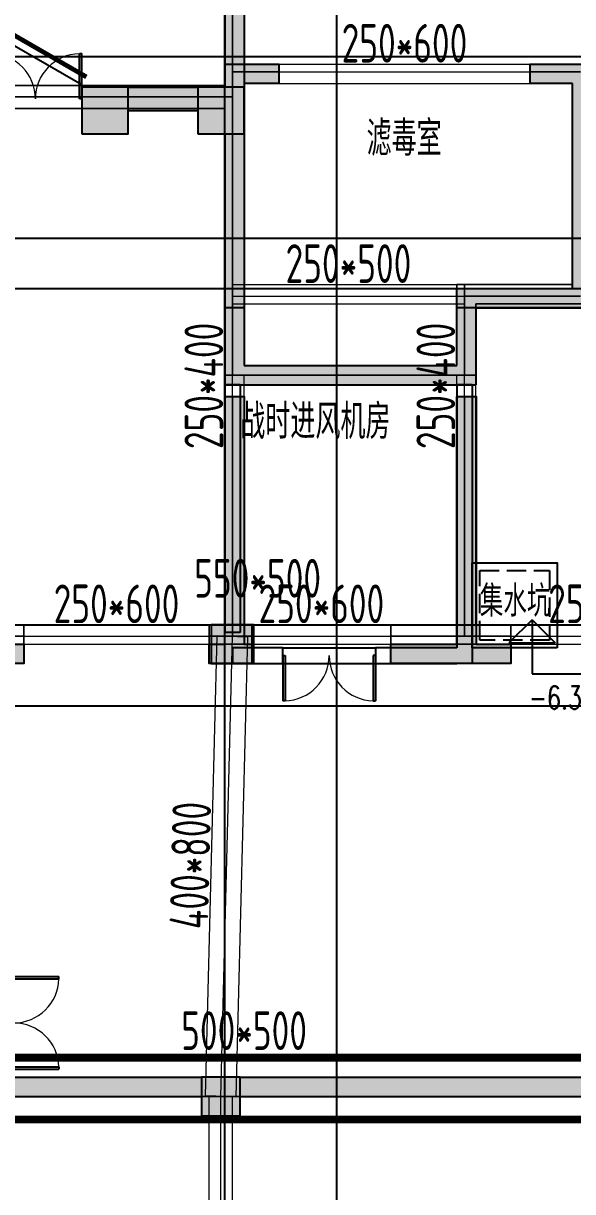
# Model space of a CAD drawing. Extents: x 369444 to 684549, y -549309 to 575337.
# Drawn here: x 403169 to 410274, y 330325 to 345434 of the extents above; entities that cross this region are included whole.
import ezdxf

# ---------------------------------------------------------------- set-up
doc = ezdxf.new("R2010")
doc.units = 0
doc.header["$LTSCALE"] = 1000
doc.header["$MEASUREMENT"] = 0
doc.linetypes.add('__DASH', pattern=[0.35, 0.25, -0.1])
for name, color, linetype, lineweight, true_color in [('-1-0-1', 7, 'Continuous', 0, 0xc0c0c0), ('-1-1-2', 7, 'Continuous', 0, 0xc0c0c0), ('-2-0-1', 1, 'Continuous', 0, 0xff0000), ('-2-1-2', 9, 'Continuous', 0, 0x808080), ('1-6-1', 7, 'Continuous', 0, 0x55ff55), ('1-6-2', 7, 'Continuous', 0, 0x55ff55), ('11-6-1', 2, 'Continuous', 0, 0xffff00), ('11-6-2', 2, 'Continuous', 0, 0xffff00), ('11-6-5', 2, 'Continuous', 0, 0xffff00), ('12-6-1', 4, 'Continuous', 0, 0x00ffff), ('12-6-2', 4, 'Continuous', 0, 0x00ffff), ('12-6-5', 4, 'Continuous', 0, 0x00ffff)]:
    doc.layers.add(name, color=color, linetype=linetype, lineweight=lineweight, true_color=true_color)
for name, color, linetype in [('A-COLU-CONC', 9, 'Continuous'), ('A-WALL-HATCH', 8, 'Continuous'), ('COLUMN', 9, 'Continuous'), ('DIM_ELEV', 3, 'Continuous'), ('DOTE', 1, 'Continuous'), ('PUB_HATCH', 8, 'Continuous'), ('WALL', 9, 'Continuous'), ('WINDOW', 4, 'Continuous'), ('房间名称', 72, 'Continuous'), ('防火分区线', 7, 'Continuous'), ('集水坑图层', 125, 'Continuous')]:
    doc.layers.add(name, color=color, linetype=linetype)
doc.styles.add('_TCH_DIM', font='SIMPLEX', dxfattribs={"bigfont": 'GBCBIG'})
doc.styles.add('HNSJY', font='hnsjy-07.shx', dxfattribs={"width": 0.8, "bigfont": 'hnsjy-hz.shx'})
doc.styles.add('yjkcad', font='yjkeng.shx', dxfattribs={"width": 0.7, "height": 250, "bigfont": 'yjkchn.shx'})

# ---------------------------------------------------------------- blocks, each defined once
blk = doc.blocks.new('21#loudixiajnjgjnjdfg')
at = {"layer": 'WALL'}
h = blk.add_hatch(color=0, dxfattribs=at)
h.dxf.hatch_style = 1
h.paths.add_polyline_path([(-183057, -69119), (-183057, -68619), (-183557, -68619), (-183557, -69119)], flags=17)
h.paths.add_polyline_path([(-170857, -69119), (-170857, -68619), (-171407, -68619), (-171407, -69119)], flags=17)
h.paths.add_polyline_path([(-171407, -70819), (-171157, -70819), (-171157, -70419), (-171557, -70419), (-171557, -70819)], flags=17)
h.paths.add_polyline_path([(-183507, -70819), (-183357, -70819), (-183357, -70419), (-183757, -70419), (-183757, -70819)], flags=17)
h.paths.add_polyline_path([(-168657, -64219), (-170857, -64219), (-170857, -66419), (-170307, -66419), (-170307, -66619), (-171107, -66619), (-171107, -63969), (-168457, -63969), (-168457, -66619), (-169207, -66619), (-169207, -66419), (-168657, -66419)])
h.paths.add_polyline_path([(-179257, -73469), (-179807, -73469), (-179807, -73219), (-179257, -73219), (-178857, -73219), (-178857, -73469), (-179007, -73469), (-179007, -76369), (-180757, -76369), (-180757, -76119), (-179257, -76119)])
h.paths.add_polyline_path([(-165957, -64219), (-166607, -64219), (-166607, -63969), (-165707, -63969), (-165707, -65769), (-165957, -65769)])
h.paths.add_polyline_path([(-188307, -64019), (-188957, -64019), (-188957, -65569), (-189207, -65569), (-189207, -63769), (-188307, -63769)])
h.paths.add_polyline_path([(-173307, -80969), (-174157, -80969), (-174857, -80969), (-174857, -80719), (-174407, -80719), (-174407, -77519), (-174157, -77519), (-174157, -80719), (-173307, -80719)])
h.paths.add_polyline_path([(-180757, -80969), (-181607, -80969), (-181607, -80719), (-180757, -80719), (-180757, -77519), (-180507, -77519), (-180507, -80719), (-180057, -80719), (-180057, -80969)])
h.paths.add_polyline_path([(-175107, -73469), (-175657, -73469), (-175657, -76119), (-174157, -76119), (-174157, -76369), (-175907, -76369), (-175907, -73469), (-176057, -73469), (-176057, -73219), (-175657, -73219), (-175107, -73219)])
h.paths.add_polyline_path([(-159582, -72669), (-160057, -72669), (-160057, -74419), (-160307, -74419), (-160307, -72669), (-160407, -72669), (-160407, -72419), (-160057, -72419), (-159582, -72419)])
h.paths.add_polyline_path([(-163357, -80969), (-163657, -80969), (-164057, -80969), (-164057, -80719), (-163907, -80719), (-163907, -77119), (-163657, -77119), (-163657, -80719), (-163357, -80719)])
h.paths.add_polyline_path([(-166757, -80969), (-167782, -80969), (-168557, -80969), (-168557, -80719), (-167807, -80719), (-167807, -77019), (-167507, -77019), (-167507, -80719), (-166757, -80719)])
h.paths.add_polyline_path([(-191007, -75019), (-191007, -75819), (-193107, -75819), (-193107, -75569), (-191257, -75569), (-191257, -75019)])
h.paths.add_polyline_path([(-183307, -66419), (-184057, -66419), (-184057, -64019), (-186257, -64019), (-186257, -66219), (-185707, -66219), (-185707, -66419), (-186457, -66419), (-186457, -63769), (-183807, -63769), (-183807, -66169), (-183307, -66169)])
h.paths.add_polyline_path([(-171407, -73469), (-171857, -73469), (-171857, -73219), (-171157, -73219), (-171157, -76369), (-171407, -76369)])
h.paths.add_polyline_path([(-183057, -73469), (-183507, -73469), (-183507, -76369), (-183757, -76369), (-183757, -73219), (-183057, -73219)])
h.paths.add_polyline_path([(-187382, -80969), (-188157, -80969), (-188157, -80719), (-187407, -80719), (-187407, -77019), (-187107, -77019), (-187107, -80719), (-186357, -80719), (-186357, -80969)])
h.paths.add_polyline_path([(-191257, -80969), (-191557, -80969), (-191557, -80719), (-191257, -80719), (-191257, -77119), (-191007, -77119), (-191007, -80719), (-190857, -80719), (-190857, -80969)])
h.paths.add_polyline_path([(-194857, -72669), (-195332, -72669), (-195332, -72419), (-194857, -72419), (-194507, -72419), (-194507, -72669), (-194607, -72669), (-194607, -74419), (-194857, -74419)])
h.paths.add_polyline_path([(-157057, -81969), (-157607, -81969), (-157607, -81719), (-157357, -81719), (-157357, -77269), (-157057, -77269)])
h.paths.add_polyline_path([(-197307, -81969), (-197857, -81969), (-197857, -77269), (-197557, -77269), (-197557, -81719), (-197307, -81719)])
h.paths.add_polyline_path([(-165557, -72669), (-165957, -72669), (-165957, -69119), (-166357, -69119), (-166357, -68919), (-165707, -68919), (-165707, -72419), (-165557, -72419)])
h.paths.add_polyline_path([(-188957, -72669), (-189357, -72669), (-189357, -72419), (-189207, -72419), (-189207, -68919), (-188507, -68919), (-188507, -69119), (-188957, -69119)])
h.paths.add_polyline_path([(-160857, -80969), (-161557, -80969), (-161557, -80719), (-160857, -80719), (-160857, -77819), (-160607, -77819), (-160607, -80719), (-160607, -81719), (-160007, -81719), (-160007, -81969), (-160857, -81969)])
h.paths.add_polyline_path([(-187107, -71319), (-187107, -74819), (-187407, -74819), (-187407, -71319)])
h.paths.add_polyline_path([(-193357, -80969), (-194057, -80969), (-194057, -81969), (-194907, -81969), (-194907, -81719), (-194307, -81719), (-194307, -80719), (-194307, -77819), (-194057, -77819), (-194057, -80719), (-193357, -80719)])
h.paths.add_polyline_path([(-167507, -71319), (-167507, -74819), (-167807, -74819), (-167807, -71319)])
h.paths.add_polyline_path([(-171157, -80969), (-171507, -80969), (-171507, -80719), (-171407, -80719), (-171407, -77519), (-171157, -77519), (-171157, -80719), (-170957, -80719), (-170957, -80969)])
h.paths.add_polyline_path([(-183407, -80969), (-183757, -80969), (-183957, -80969), (-183957, -80719), (-183757, -80719), (-183757, -77519), (-183507, -77519), (-183507, -80719), (-183407, -80719)])
h.paths.add_polyline_path([(-157057, -75819), (-157757, -75819), (-157757, -75569), (-157357, -75569), (-157357, -72669), (-157732, -72669), (-157732, -72419), (-157057, -72419)])
h.paths.add_polyline_path([(-197157, -75819), (-197857, -75819), (-197857, -72419), (-197182, -72419), (-197182, -72669), (-197557, -72669), (-197557, -75569), (-197157, -75569)])
h.paths.add_polyline_path([(-163907, -72669), (-163957, -72669), (-163957, -72419), (-163657, -72419), (-163257, -72419), (-163257, -72669), (-163657, -72669), (-163657, -73519), (-163907, -73519)])
h.paths.add_polyline_path([(-190957, -72669), (-191007, -72669), (-191007, -73519), (-191257, -73519), (-191257, -72669), (-191657, -72669), (-191657, -72419), (-191257, -72419), (-190957, -72419)])
h.paths.add_polyline_path([(-161807, -75819), (-163907, -75819), (-163907, -75019), (-163657, -75019), (-163657, -75569), (-161807, -75569)])
edge = h.paths.add_edge_path()
edge.add_line((-183557, -66419), (-183557, -66519))
edge.add_line((-183557, -66519), (-183307, -66519))
edge.add_line((-183307, -66519), (-183307, -66419))
edge.add_line((-183507, -70819), (-183507, -71569))
edge.add_line((-183507, -71569), (-185557, -71569))
edge.add_line((-185557, -71569), (-185557, -71319))
edge.add_line((-185557, -71319), (-183757, -71319))
edge.add_line((-183757, -71319), (-183757, -70819))
edge.add_line((-171157, -70819), (-171157, -71319))
edge.add_line((-171157, -71319), (-169357, -71319))
edge.add_line((-169357, -71319), (-169357, -71569))
edge.add_line((-169357, -71569), (-171407, -71569))
edge.add_line((-171407, -71569), (-171407, -70819))
h.paths.add_polyline_path([(-171407, -71569), (-171157, -71569), (-171157, -70819), (-171407, -70819)], flags=16)
h.paths.add_polyline_path([(-171157, -71569), (-169357, -71569), (-169357, -71319), (-171157, -71319)], flags=16)
h.paths.add_polyline_path([(-183757, -71569), (-183507, -71569), (-183507, -70819), (-183757, -70819)], flags=16)
h.paths.add_polyline_path([(-185557, -71569), (-183757, -71569), (-183757, -71319), (-185557, -71319)], flags=16)
at = {"layer": 'WALL', "color": 0, "elevation": 14}
for points in [[(-183057, -73469), (-183507, -73469), (-183507, -76369), (-183757, -76369), (-183757, -73219), (-183057, -73219)], [(-179257, -73469), (-179807, -73469), (-179807, -73219), (-179257, -73219), (-178857, -73219), (-178857, -73469), (-179007, -73469), (-179007, -76369), (-180757, -76369), (-180757, -76119), (-179257, -76119)], [(-187382, -80969), (-188157, -80969), (-188157, -80719), (-187407, -80719), (-187407, -77019), (-187107, -77019), (-187107, -80719), (-186357, -80719), (-186357, -80969)], [(-183407, -80969), (-183757, -80969), (-183957, -80969), (-183957, -80719), (-183757, -80719), (-183757, -77519), (-183507, -77519), (-183507, -80719), (-183407, -80719)], [(-180757, -80969), (-181607, -80969), (-181607, -80719), (-180757, -80719), (-180757, -77519), (-180507, -77519), (-180507, -80719), (-180057, -80719), (-180057, -80969)]]:
    blk.add_lwpolyline(points, close=True, dxfattribs=at)
blk = doc.blocks.new('$DorLib2D$00000002')
for p, q in [((-0.5, 0), (-0.5, 0.4875)), ((-0.475, 0.4875), (-0.5, 0.4875)), ((-0.475, 0), (-0.475, 0.4875)), ((0.475, 0), (0.475, 0.4875)), ((0.475, 0.4875), (0.5, 0.4875)), ((0.5, 0), (0.5, 0.4875)), ((-0.5, 0), (-0.475, 0)), ((0.5, 0), (0.475, 0))]:
    blk.add_line(p, q)
at = {"lineweight": 13}
for centre, start, end in [((-0.4875, 0), 0, 88.53072), ((0.4875, 0), 91.46928, 180)]:
    blk.add_arc(centre, 0.4875, start, end, dxfattribs=at)
blk = doc.blocks.new('_FZH')
blk.add_lwpolyline([(-0.5, -0.5), (0.5, -0.5), (0.5, 0.5), (-0.5, 0.5)], close=True)
at = {"layer": 'PUB_HATCH'}
blk.add_solid([(-0.5, -0.5), (0.5, -0.5), (-0.5, 0.5), (0.5, 0.5)], dxfattribs=at)
blk = doc.blocks.new('$DorLib2D$00000191')
at = {"layer": 'WINDOW', "color": 0}
blk.add_line((-0.5, 0.15), (0.366, 0.65), dxfattribs=at)
at = {"layer": 'WINDOW', "color": 0, "const_width": 0.05}
blk.add_lwpolyline([(-0.55, 0.237), (0.316, 0.737)], dxfattribs=at)

msp = doc.modelspace()

# ---------------------------------------------------------------- hatches: boundary and pattern name
at = {"layer": 'A-WALL-HATCH'}
for points in [[(406024.6, 344607.2), (405424.6, 344607.2), (405424.6, 344007.2), (406024.6, 344007.2)], [(406149.7, 337656.5), (405599.7, 337656.5), (405599.7, 337156.5), (406149.7, 337156.5)], [(405974.7, 331806.5), (405474.7, 331806.5), (405474.7, 331306.5), (405974.7, 331306.5)]]:
    msp.add_hatch(color=256, dxfattribs=at).paths.add_polyline_path(points)
at = {"layer": 'PUB_HATCH'}
for points in [[(405774.6, 344607.2), (406024.6, 344607.2), (406024.6, 345856.9), (405774.6, 346106.9)], [(405424.6, 344307.1), (405424.6, 344607.1), (404524.6, 344607.1), (404524.6, 344307.1)], [(406024.6, 344007.2), (405774.6, 344007.2), (405774.6, 341007), (405864.6, 340907), (406024.6, 341007)], [(408774.6, 341007), (409024.6, 340757), (409024.6, 341757), (408774.6, 342007)], [(408774.6, 342007), (409024.6, 341757), (410524.6, 341757), (410274.6, 342007)], [(405774.6, 340757), (405874.6, 340757), (405864.6, 340907), (405774.6, 341007), (405774.6, 341007)], [(405864.6, 340907), (405874.6, 340757), (409024.6, 340757), (408774.6, 341007), (406024.6, 341007)], [(405474.6, 331557), (405474.6, 331807), (403044.6, 331807), (403044.6, 331557)], [(413274.6, 331557), (413274.6, 331807), (405974.6, 331807), (405974.6, 331557)]]:
    msp.add_hatch(color=256, dxfattribs=at).paths.add_polyline_path(points)

# ---------------------------------------------------------------- linework, layer by layer
at = {"layer": '-1-0-1', "color": 0}
for p in [(405874.4, 344806.9, -3600), (406474.4, 344806.9, -3600), (409724.4, 344806.9, -3600), (409924.4, 344806.9, -3600), (405874.4, 344482.1, -3600), (405874.4, 341906.9, -3600), (408874.4, 341906.9, -3600), (405874.4, 340883.7, -3600), (408874.4, 340883.7, -3600), (405874.4, 340606.9, -3600), (408874.4, 340606.9, -3600), (403174.4, 337506.9, -3600), (405574.4, 337506.9, -3600), (405874.4, 337506.9, -3600), (406124.4, 337506.9, -3600), (407924.4, 337506.9, -3600), (408874.4, 337506.9, -3600), (409474.4, 337506.9, -3600), (405724.3, 331556.9, -3600)]:
    msp.add_point(p, dxfattribs=at)
at = {"layer": '-1-1-2', "color": 0}
for p, q in [((405874.4, 344806.9, -3600), (405874.4, 344806.9)), ((406474.4, 344806.9, -3600), (406474.4, 344806.9)), ((409724.4, 344806.9, -3600), (409724.4, 344806.9)), ((409924.4, 344806.9, -3600), (409924.4, 344806.9)), ((405874.4, 344482.1, -3600), (405874.4, 344482.1)), ((405874.4, 341906.9, -3600), (405874.4, 341906.9)), ((408874.4, 341906.9, -3600), (408874.4, 341906.9)), ((405874.4, 340883.7, -3600), (405874.4, 340883.7)), ((408874.4, 340883.7, -3600), (408874.4, 340883.7)), ((405874.4, 340606.9, -3600), (405874.4, 340606.9)), ((408874.4, 340606.9, -3600), (408874.4, 340606.9)), ((403174.4, 337506.9, -3600), (403174.4, 337506.9)), ((405574.4, 337506.9, -3600), (405574.4, 337506.9)), ((405874.4, 337506.9, -3600), (405874.4, 337506.9)), ((406124.4, 337506.9, -3600), (406124.4, 337506.9)), ((407924.4, 337506.9, -3600), (407924.4, 337506.9)), ((408874.4, 337506.9, -3600), (408874.4, 337506.9)), ((409474.4, 337506.9, -3600), (409474.4, 337506.9)), ((405724.3, 331556.9, -3600), (405724.3, 331556.9))]:
    msp.add_line(p, q, dxfattribs=at)
at = {"layer": '-2-0-1', "color": 0}
for p, q in [((405874.4, 344806.9, -3600), (405874.4, 345982, -3600)), ((405874.4, 344482.1, -3600), (405874.4, 344806.9, -3600)), ((405874.4, 344806.9, -3600), (406474.4, 344806.9, -3600)), ((406474.4, 344806.9, -3600), (409724.4, 344806.9, -3600)), ((409724.4, 344806.9, -3600), (409924.4, 344806.9, -3600)), ((409924.4, 344806.9, -3600), (410374.4, 344806.9, -3600)), ((402274.4, 344482.1, -3600), (405874.4, 344482.1, -3600)), ((405874.4, 341906.9, -3600), (405874.4, 344482.1, -3600)), ((405874.4, 340883.7, -3600), (405874.4, 341906.9, -3600)), ((405874.4, 341906.9, -3600), (408874.4, 341906.9, -3600)), ((408874.4, 340883.7, -3600), (408874.4, 341906.9, -3600)), ((408874.4, 341906.9, -3600), (410374.4, 341906.9, -3600)), ((405874.4, 340883.7, -3600), (408874.4, 340883.7, -3600)), ((405874.4, 340606.9, -3600), (405874.4, 340883.7, -3600)), ((408874.4, 340606.9, -3600), (408874.4, 340883.7, -3600)), ((405874.4, 337506.9, -3600), (405874.4, 340606.9, -3600)), ((408874.4, 337506.9, -3600), (408874.4, 340606.9, -3600)), ((402274.4, 337506.9, -3600), (403174.4, 337506.9, -3600)), ((403174.4, 337506.9, -3600), (405574.4, 337506.9, -3600)), ((405574.4, 337506.9, -3600), (405874.4, 337506.9, -3600)), ((405724.3, 331556.9, -3600), (405874.4, 337506.9, -3600)), ((405874.4, 337506.9, -3600), (406124.4, 337506.9, -3600)), ((406124.4, 337506.9, -3600), (407924.4, 337506.9, -3600)), ((407924.4, 337506.9, -3600), (408874.4, 337506.9, -3600)), ((408874.4, 337506.9, -3600), (409474.4, 337506.9, -3600)), ((409474.4, 337506.9, -3600), (412074.4, 337506.9, -3600)), ((397924.3, 331556.9, -3600), (405724.3, 331556.9, -3600)), ((405724.3, 331556.9, -3600), (413524.3, 331556.9, -3600)), ((405724.3, 326857.1, -3600), (405724.3, 331556.9, -3600))]:
    msp.add_line(p, q, dxfattribs=at)
at = {"layer": '-2-1-2', "color": 0}
for p, q in [((405874.4, 344806.9), (405874.4, 345982)), ((405874.4, 344482.1), (405874.4, 344806.9)), ((405874.4, 344806.9), (406474.4, 344806.9)), ((406474.4, 344806.9), (409724.4, 344806.9)), ((409724.4, 344806.9), (409924.4, 344806.9)), ((409924.4, 344806.9), (410374.4, 344806.9)), ((402274.4, 344482.1), (405874.4, 344482.1)), ((405874.4, 341906.9), (405874.4, 344482.1)), ((405874.4, 340883.7), (405874.4, 341906.9)), ((405874.4, 341906.9), (408874.4, 341906.9)), ((408874.4, 340883.7), (408874.4, 341906.9)), ((408874.4, 341906.9), (410374.4, 341906.9)), ((405874.4, 340883.7), (408874.4, 340883.7)), ((405874.4, 340606.9), (405874.4, 340883.7)), ((408874.4, 340606.9), (408874.4, 340883.7)), ((405874.4, 337506.9), (405874.4, 340606.9)), ((408874.4, 337506.9), (408874.4, 340606.9)), ((402274.4, 337506.9), (403174.4, 337506.9)), ((403174.4, 337506.9), (405574.4, 337506.9)), ((405574.4, 337506.9), (405874.4, 337506.9)), ((405724.3, 331556.9), (405874.4, 337506.9)), ((405874.4, 337506.9), (406124.4, 337506.9)), ((406124.4, 337506.9), (407924.4, 337506.9)), ((407924.4, 337506.9), (408874.4, 337506.9)), ((408874.4, 337506.9), (409474.4, 337506.9)), ((409474.4, 337506.9), (412074.4, 337506.9)), ((397924.3, 331556.9), (405724.3, 331556.9)), ((405724.3, 331556.9), (413524.3, 331556.9)), ((405724.3, 326857.1), (405724.3, 331556.9))]:
    msp.add_line(p, q, dxfattribs=at)
at = {"layer": '1-6-1', "color": 0}
for p, q in [((405774.4, 346107, -8700), (405774.4, 344806.9, -8700)), ((405774.4, 344806.9, -5100), (405774.4, 346107, -5100)), ((406024.4, 345857, -5100), (406024.4, 344906.9, -5100)), ((406024.4, 344906.9, -8700), (406024.4, 345857, -8700)), ((405774.4, 344806.9, -8700), (405774.4, 344806.9, -5100)), ((405774.4, 344806.9, -8700), (405774.4, 344632.1, -8700)), ((405774.4, 344806.9, -5100), (405774.4, 344806.9, -8700)), ((405774.4, 344632.1, -5100), (405774.4, 344806.9, -5100)), ((406024.4, 344906.9, -5100), (406024.4, 344906.9, -8700)), ((406024.4, 344906.9, -8700), (406024.4, 344906.9, -5100)), ((406474.4, 344906.9, -8700), (406024.4, 344906.9, -8700)), ((406024.4, 344906.9, -5100), (406474.4, 344906.9, -5100)), ((406474.4, 344906.9, -5100), (406474.4, 344906.9, -8700)), ((406474.4, 344906.9, -8700), (406474.4, 344906.9, -5100)), ((406474.4, 344656.9, -8700), (406474.4, 344906.9, -8700)), ((406474.4, 344906.9, -5100), (406474.4, 344656.9, -5100)), ((409724.4, 344906.9, -8700), (409724.4, 344906.9, -5100)), ((409924.4, 344906.9, -8700), (409724.4, 344906.9, -8700)), ((409724.4, 344906.9, -5100), (409924.4, 344906.9, -5100)), ((409724.4, 344906.9, -8700), (409724.4, 344656.9, -8700)), ((409724.4, 344906.9, -5100), (409724.4, 344906.9, -8700)), ((409724.4, 344656.9, -5100), (409724.4, 344906.9, -5100)), ((409924.4, 344906.9, -8700), (409924.4, 344906.9, -5100)), ((410374.4, 344906.9, -8700), (409924.4, 344906.9, -8700)), ((409924.4, 344906.9, -5100), (410374.4, 344906.9, -5100)), ((409924.4, 344906.9, -5100), (409924.4, 344906.9, -8700)), ((406024.4, 344656.9, -5100), (406024.4, 344482.1, -5100)), ((406024.4, 344656.9, -8700), (406024.4, 344656.9, -5100)), ((406024.4, 344482.1, -8700), (406024.4, 344656.9, -8700)), ((406024.4, 344656.9, -5100), (406024.4, 344656.9, -8700)), ((406474.4, 344656.9, -5100), (406024.4, 344656.9, -5100)), ((406024.4, 344656.9, -8700), (406474.4, 344656.9, -8700)), ((406474.4, 344656.9, -8700), (406474.4, 344656.9, -5100)), ((406474.4, 344656.9, -5100), (406474.4, 344656.9, -8700)), ((409724.4, 344656.9, -5100), (409724.4, 344656.9, -8700)), ((409924.4, 344656.9, -5100), (409724.4, 344656.9, -5100)), ((409724.4, 344656.9, -8700), (409924.4, 344656.9, -8700)), ((409724.4, 344656.9, -8700), (409724.4, 344656.9, -5100)), ((409924.4, 344656.9, -5100), (409924.4, 344656.9, -8700)), ((410274.4, 344656.9, -5100), (409924.4, 344656.9, -5100)), ((409924.4, 344656.9, -8700), (410274.4, 344656.9, -8700)), ((409924.4, 344656.9, -8700), (409924.4, 344656.9, -5100)), ((410274.4, 344656.9, -8700), (410274.4, 344656.9, -5100)), ((410274.4, 344656.9, -8700), (410274.4, 343856.9, -8700)), ((410274.4, 344656.9, -5100), (410274.4, 344656.9, -8700)), ((410274.4, 343856.9, -5100), (410274.4, 344656.9, -5100)), ((405774.4, 344632.1, -8700), (402424.4, 344632.1, -8700)), ((402424.4, 344632.1, -5100), (405774.4, 344632.1, -5100)), ((405774.4, 344632.1, -5100), (405774.4, 344632.1, -8700)), ((405774.4, 344632.1, -8700), (405774.4, 344632.1, -5100)), ((406024.4, 344482.1, -5100), (406024.4, 344482.1, -8700)), ((406024.4, 344482.1, -5100), (406024.4, 341906.9, -5100)), ((406024.4, 344482.1, -8700), (406024.4, 344482.1, -5100)), ((406024.4, 341906.9, -8700), (406024.4, 344482.1, -8700)), ((405774.4, 344332.1, -5100), (402424.4, 344332.1, -5100)), ((402424.4, 344332.1, -8700), (405774.4, 344332.1, -8700)), ((405774.4, 344332.1, -8700), (405774.4, 344332.1, -5100)), ((405774.4, 344332.1, -8700), (405774.4, 341906.9, -8700)), ((405774.4, 344332.1, -5100), (405774.4, 344332.1, -8700)), ((405774.4, 341906.9, -5100), (405774.4, 344332.1, -5100)), ((410274.4, 343856.9, -8700), (410274.4, 342606.9, -8700)), ((410274.4, 343856.9, -5100), (410274.4, 343856.9, -8700)), ((410274.4, 342606.9, -5100), (410274.4, 343856.9, -5100)), ((410274.4, 343856.9, -8700), (410274.4, 343856.9, -5100)), ((410274.4, 342606.9, -8700), (410274.4, 342606.9, -5100)), ((410274.4, 342606.9, -8700), (410274.4, 342056.9, -8700)), ((410274.4, 342606.9, -5100), (410274.4, 342606.9, -8700)), ((410274.4, 342056.9, -5100), (410274.4, 342606.9, -5100)), ((408774.4, 342056.9, -8700), (408774.4, 341008.7, -8700)), ((408774.4, 342056.9, -5100), (408774.4, 342056.9, -8700)), ((408774.4, 341008.7, -5100), (408774.4, 342056.9, -5100)), ((408774.4, 342056.9, -8700), (408774.4, 342056.9, -5100)), ((410274.4, 342056.9, -8700), (408774.4, 342056.9, -8700)), ((408774.4, 342056.9, -5100), (410274.4, 342056.9, -5100)), ((410274.4, 342056.9, -5100), (410274.4, 342056.9, -8700)), ((410274.4, 342056.9, -8700), (410274.4, 342056.9, -5100)), ((405774.4, 341906.9, -8700), (405774.4, 340758.7, -8700)), ((405774.4, 341906.9, -5100), (405774.4, 341906.9, -8700)), ((405774.4, 340758.7, -5100), (405774.4, 341906.9, -5100)), ((405774.4, 341906.9, -8700), (405774.4, 341906.9, -5100)), ((406024.4, 341906.9, -5100), (406024.4, 341008.7, -5100)), ((406024.4, 341906.9, -8700), (406024.4, 341906.9, -5100)), ((406024.4, 341008.7, -8700), (406024.4, 341906.9, -8700)), ((406024.4, 341906.9, -5100), (406024.4, 341906.9, -8700)), ((409024.4, 341806.9, -5100), (409024.4, 340758.7, -5100)), ((409024.4, 341806.9, -8700), (409024.4, 341806.9, -5100)), ((409024.4, 340758.7, -8700), (409024.4, 341806.9, -8700)), ((409024.4, 341806.9, -5100), (409024.4, 341806.9, -8700)), ((410524.4, 341806.9, -5100), (409024.4, 341806.9, -5100)), ((409024.4, 341806.9, -8700), (410524.4, 341806.9, -8700)), ((406024.4, 341008.7, -8700), (406024.4, 341008.7, -5100)), ((408774.4, 341008.7, -8700), (406024.4, 341008.7, -8700)), ((406024.4, 341008.7, -5100), (408774.4, 341008.7, -5100)), ((406024.4, 341008.7, -5100), (406024.4, 341008.7, -8700)), ((408774.4, 341008.7, -5100), (408774.4, 341008.7, -8700)), ((408774.4, 341008.7, -8700), (408774.4, 341008.7, -5100)), ((405774.4, 340758.7, -5100), (405774.4, 340758.7, -8700)), ((409024.4, 340758.7, -5100), (405774.4, 340758.7, -5100)), ((405774.4, 340758.7, -8700), (409024.4, 340758.7, -8700)), ((405774.4, 340758.7, -8700), (405774.4, 340758.7, -5100)), ((409024.4, 340758.7, -8700), (409024.4, 340758.7, -5100)), ((409024.4, 340758.7, -5100), (409024.4, 340758.7, -8700)), ((405774.4, 340606.9, -8700), (405774.4, 337656.9, -8700)), ((405774.4, 340606.9, -5100), (405774.4, 340606.9, -8700)), ((405774.4, 337656.9, -5100), (405774.4, 340606.9, -5100)), ((405774.4, 340606.9, -8700), (405774.4, 340606.9, -5100)), ((406024.4, 340606.9, -8700), (405774.4, 340606.9, -8700)), ((405774.4, 340606.9, -5100), (406024.4, 340606.9, -5100)), ((406024.4, 340606.9, -5100), (406024.4, 337656.9, -5100)), ((406024.4, 340606.9, -8700), (406024.4, 340606.9, -5100)), ((406024.4, 337656.9, -8700), (406024.4, 340606.9, -8700)), ((406024.4, 340606.9, -5100), (406024.4, 340606.9, -8700)), ((408774.4, 340606.9, -8700), (408774.4, 337656.9, -8700)), ((408774.4, 340606.9, -5100), (408774.4, 340606.9, -8700)), ((408774.4, 337656.9, -5100), (408774.4, 340606.9, -5100)), ((408774.4, 340606.9, -8700), (408774.4, 340606.9, -5100)), ((409024.4, 340606.9, -8700), (408774.4, 340606.9, -8700)), ((408774.4, 340606.9, -5100), (409024.4, 340606.9, -5100)), ((409024.4, 340606.9, -5100), (409024.4, 337656.9, -5100)), ((409024.4, 340606.9, -8700), (409024.4, 340606.9, -5100)), ((409024.4, 337656.9, -8700), (409024.4, 340606.9, -8700)), ((409024.4, 340606.9, -5100), (409024.4, 340606.9, -8700)), ((403174.4, 337656.9, -8700), (402424.4, 337656.9, -8700)), ((402424.4, 337656.9, -5100), (403174.4, 337656.9, -5100)), ((403174.4, 337656.9, -5100), (403174.4, 337656.9, -8700)), ((403174.4, 337656.9, -8700), (403174.4, 337656.9, -5100)), ((403174.4, 337406.9, -8700), (403174.4, 337656.9, -8700)), ((403174.4, 337656.9, -5100), (403174.4, 337406.9, -5100)), ((405574.4, 337656.9, -8700), (405574.4, 337656.9, -5100)), ((405774.4, 337656.9, -8700), (405574.4, 337656.9, -8700)), ((405574.4, 337656.9, -5100), (405774.4, 337656.9, -5100)), ((405574.4, 337656.9, -8700), (405574.4, 337406.9, -8700)), ((405574.4, 337656.9, -5100), (405574.4, 337656.9, -8700)), ((405574.4, 337406.9, -5100), (405574.4, 337656.9, -5100)), ((405774.4, 337656.9, -8700), (405774.4, 337656.9, -5100)), ((405774.4, 337656.9, -5100), (405774.4, 337656.9, -8700)), ((406024.4, 337656.9, -5100), (406024.4, 337656.9, -8700)), ((406024.4, 337656.9, -8700), (406024.4, 337656.9, -5100)), ((406124.4, 337656.9, -8700), (406024.4, 337656.9, -8700)), ((406024.4, 337656.9, -5100), (406124.4, 337656.9, -5100)), ((406124.4, 337656.9, -5100), (406124.4, 337656.9, -8700)), ((406124.4, 337656.9, -8700), (406124.4, 337656.9, -5100)), ((406124.4, 337406.9, -8700), (406124.4, 337656.9, -8700)), ((406124.4, 337656.9, -5100), (406124.4, 337406.9, -5100)), ((407924.4, 337656.9, -8700), (407924.4, 337656.9, -5100)), ((408774.4, 337656.9, -8700), (407924.4, 337656.9, -8700)), ((407924.4, 337656.9, -5100), (408774.4, 337656.9, -5100)), ((407924.4, 337656.9, -8700), (407924.4, 337406.9, -8700)), ((407924.4, 337656.9, -5100), (407924.4, 337656.9, -8700)), ((407924.4, 337406.9, -5100), (407924.4, 337656.9, -5100)), ((408774.4, 337656.9, -8700), (408774.4, 337656.9, -5100)), ((408774.4, 337656.9, -5100), (408774.4, 337656.9, -8700)), ((409024.4, 337656.9, -8700), (409024.4, 337656.9, -5100)), ((409474.4, 337656.9, -8700), (409024.4, 337656.9, -8700)), ((409024.4, 337656.9, -5100), (409474.4, 337656.9, -5100)), ((409024.4, 337656.9, -5100), (409024.4, 337656.9, -8700)), ((409474.4, 337656.9, -5100), (409474.4, 337656.9, -8700)), ((409474.4, 337656.9, -8700), (409474.4, 337656.9, -5100)), ((409474.4, 337406.9, -8700), (409474.4, 337656.9, -8700)), ((409474.4, 337656.9, -5100), (409474.4, 337406.9, -5100)), ((403174.4, 337406.9, -5100), (402274.4, 337406.9, -5100)), ((402274.4, 337406.9, -8700), (403174.4, 337406.9, -8700)), ((403174.4, 337406.9, -8700), (403174.4, 337406.9, -5100)), ((403174.4, 337406.9, -5100), (403174.4, 337406.9, -8700)), ((405574.4, 337406.9, -5100), (405574.4, 337406.9, -8700)), ((405874.4, 337406.9, -5100), (405574.4, 337406.9, -5100)), ((405574.4, 337406.9, -8700), (405874.4, 337406.9, -8700)), ((405574.4, 337406.9, -8700), (405574.4, 337406.9, -5100)), ((405874.4, 337406.9, -8700), (405874.4, 337406.9, -5100)), ((405874.4, 337406.9, -5100), (405874.4, 337406.9, -8700)), ((406124.4, 337406.9, -5100), (405874.4, 337406.9, -5100)), ((405874.4, 337406.9, -8700), (406124.4, 337406.9, -8700)), ((406124.4, 337406.9, -8700), (406124.4, 337406.9, -5100)), ((406124.4, 337406.9, -5100), (406124.4, 337406.9, -8700)), ((407924.4, 337406.9, -5100), (407924.4, 337406.9, -8700)), ((408874.4, 337406.9, -5100), (407924.4, 337406.9, -5100)), ((407924.4, 337406.9, -8700), (408874.4, 337406.9, -8700)), ((407924.4, 337406.9, -8700), (407924.4, 337406.9, -5100)), ((408874.4, 337406.9, -5100), (408874.4, 337406.9, -8700)), ((409474.4, 337406.9, -5100), (408874.4, 337406.9, -5100)), ((408874.4, 337406.9, -8700), (409474.4, 337406.9, -8700)), ((408874.4, 337406.9, -8700), (408874.4, 337406.9, -5100)), ((409474.4, 337406.9, -8700), (409474.4, 337406.9, -5100)), ((409474.4, 337406.9, -5100), (409474.4, 337406.9, -8700)), ((405724.3, 331806.9, -3600), (397924.3, 331806.9, -3600)), ((397924.3, 331806.9), (405724.3, 331806.9)), ((405724.3, 331806.9, -8700), (405724.3, 331806.9, -5100)), ((413524.3, 331806.9, -8700), (405724.3, 331806.9, -8700)), ((405724.3, 331806.9, -5100), (413524.3, 331806.9, -5100)), ((405724.3, 331806.9), (405724.3, 331806.9, -3600)), ((405724.3, 331556.9), (397924.3, 331556.9)), ((397924.3, 331556.9, -3600), (405724.3, 331556.9, -3600)), ((405724.3, 331556.9, -5100), (405724.3, 331556.9, -8700)), ((413524.3, 331556.9, -5100), (405724.3, 331556.9, -5100)), ((405724.3, 331556.9, -8700), (413524.3, 331556.9, -8700)), ((405724.3, 331556.9, -3600), (405724.3, 331556.9))]:
    msp.add_line(p, q, dxfattribs=at)
at = {"layer": '1-6-2', "color": 0}
for p, q in [((405874.4, 345982, -5100), (405874.4, 344806.9, -5100)), ((405874.4, 344806.9, -8700), (405874.4, 345982, -8700)), ((405874.4, 344806.9, -5100), (405874.4, 344806.9, -8700)), ((405874.4, 344806.9, -5100), (405874.4, 344482.1, -5100)), ((405874.4, 344806.9, -8700), (405874.4, 344806.9, -5100)), ((405874.4, 344482.1, -8700), (405874.4, 344806.9, -8700)), ((405874.4, 344806.9, -5100), (405874.4, 344806.9, -8700)), ((406474.4, 344806.9, -5100), (405874.4, 344806.9, -5100)), ((405874.4, 344806.9, -8700), (406474.4, 344806.9, -8700)), ((406474.4, 344806.9, -8700), (406474.4, 344806.9, -5100)), ((409724.4, 344806.9, -5100), (409724.4, 344806.9, -8700)), ((409924.4, 344806.9, -5100), (409724.4, 344806.9, -5100)), ((409724.4, 344806.9, -8700), (409924.4, 344806.9, -8700)), ((409924.4, 344806.9, -5100), (409924.4, 344806.9, -8700)), ((410374.4, 344806.9, -5100), (409924.4, 344806.9, -5100)), ((409924.4, 344806.9, -8700), (410374.4, 344806.9, -8700)), ((409924.4, 344806.9, -8700), (409924.4, 344806.9, -5100)), ((405874.4, 344482.1, -5100), (402274.4, 344482.1, -5100)), ((402274.4, 344482.1, -8700), (405874.4, 344482.1, -8700)), ((405874.4, 344482.1, -8700), (405874.4, 344482.1, -5100)), ((405874.4, 344482.1, -5100), (405874.4, 344482.1, -8700)), ((405874.4, 344482.1, -5100), (405874.4, 341906.9, -5100)), ((405874.4, 344482.1, -8700), (405874.4, 344482.1, -5100)), ((405874.4, 341906.9, -8700), (405874.4, 344482.1, -8700)), ((405874.4, 341906.9, -5100), (405874.4, 340883.7, -5100)), ((405874.4, 341906.9, -8700), (405874.4, 341906.9, -5100)), ((405874.4, 340883.7, -8700), (405874.4, 341906.9, -8700)), ((405874.4, 341906.9, -5100), (405874.4, 341906.9, -8700)), ((408874.4, 341906.9, -5100), (408874.4, 340883.7, -5100)), ((408874.4, 341906.9, -8700), (408874.4, 341906.9, -5100)), ((408874.4, 340883.7, -8700), (408874.4, 341906.9, -8700)), ((408874.4, 341906.9, -5100), (408874.4, 341906.9, -8700)), ((410374.4, 341906.9, -5100), (408874.4, 341906.9, -5100)), ((408874.4, 341906.9, -8700), (410374.4, 341906.9, -8700)), ((405874.4, 340883.7, -5100), (405874.4, 340883.7, -8700)), ((408874.4, 340883.7, -5100), (405874.4, 340883.7, -5100)), ((405874.4, 340883.7, -8700), (408874.4, 340883.7, -8700)), ((405874.4, 340883.7, -5100), (405874.4, 340883.7, -8700)), ((408874.4, 340883.7, -8700), (408874.4, 340883.7, -5100)), ((408874.4, 340883.7, -5100), (408874.4, 340883.7, -8700)), ((405874.4, 340606.9, -5100), (405874.4, 337506.9, -5100)), ((405874.4, 340606.9, -8700), (405874.4, 340606.9, -5100)), ((405874.4, 337506.9, -8700), (405874.4, 340606.9, -8700)), ((408874.4, 340606.9, -5100), (408874.4, 337506.9, -5100)), ((408874.4, 340606.9, -8700), (408874.4, 340606.9, -5100)), ((408874.4, 337506.9, -8700), (408874.4, 340606.9, -8700)), ((403174.4, 337506.9, -5100), (402274.4, 337506.9, -5100)), ((402274.4, 337506.9, -8700), (403174.4, 337506.9, -8700)), ((403174.4, 337506.9, -8700), (403174.4, 337506.9, -5100)), ((405574.4, 337506.9, -5100), (405574.4, 337506.9, -8700)), ((405874.4, 337506.9, -5100), (405574.4, 337506.9, -5100)), ((405574.4, 337506.9, -8700), (405874.4, 337506.9, -8700)), ((405874.4, 337506.9, -5100), (405874.4, 337506.9, -8700)), ((405874.4, 337506.9, -8700), (405874.4, 337506.9, -5100)), ((405874.4, 337506.9, -5100), (405874.4, 337506.9, -8700)), ((406124.4, 337506.9, -5100), (405874.4, 337506.9, -5100)), ((405874.4, 337506.9, -8700), (406124.4, 337506.9, -8700)), ((406124.4, 337506.9, -8700), (406124.4, 337506.9, -5100)), ((407924.4, 337506.9, -5100), (407924.4, 337506.9, -8700)), ((408874.4, 337506.9, -5100), (407924.4, 337506.9, -5100)), ((407924.4, 337506.9, -8700), (408874.4, 337506.9, -8700)), ((408874.4, 337506.9, -5100), (408874.4, 337506.9, -8700)), ((409474.4, 337506.9, -5100), (408874.4, 337506.9, -5100)), ((408874.4, 337506.9, -8700), (409474.4, 337506.9, -8700)), ((408874.4, 337506.9, -5100), (408874.4, 337506.9, -8700)), ((408874.4, 337506.9, -8700), (408874.4, 337506.9, -5100)), ((409474.4, 337506.9, -8700), (409474.4, 337506.9, -5100)), ((405724.3, 331556.9), (397924.3, 331556.9)), ((397924.3, 331556.9, -3600), (405724.3, 331556.9, -3600)), ((405724.3, 331556.9, -5100), (405724.3, 331556.9, -8700)), ((413524.3, 331556.9, -5100), (405724.3, 331556.9, -5100)), ((405724.3, 331556.9, -8700), (413524.3, 331556.9, -8700)), ((405724.3, 331556.9, -3600), (405724.3, 331556.9))]:
    msp.add_line(p, q, dxfattribs=at)
at = {"layer": '11-6-1', "color": 0}
for p, q in [((405599.4, 337656.9, -5100), (405599.4, 337156.9, -5100)), ((406149.4, 337656.9, -5100), (405599.4, 337656.9, -5100)), ((405599.4, 337656.9, -8700), (405599.4, 337156.9, -8700)), ((406149.4, 337656.9, -8700), (405599.4, 337656.9, -8700)), ((405599.4, 337656.9, -8700), (405599.4, 337656.9, -5100)), ((406149.4, 337156.9, -5100), (406149.4, 337656.9, -5100)), ((406149.4, 337156.9, -8700), (406149.4, 337656.9, -8700)), ((406149.4, 337656.9, -8700), (406149.4, 337656.9, -5100)), ((405599.4, 337156.9, -5100), (406149.4, 337156.9, -5100)), ((405599.4, 337156.9, -8700), (406149.4, 337156.9, -8700)), ((405599.4, 337156.9, -8700), (405599.4, 337156.9, -5100)), ((406149.4, 337156.9, -8700), (406149.4, 337156.9, -5100)), ((405474.3, 331806.9, -5100), (405474.3, 331306.9, -5100)), ((405974.3, 331806.9, -5100), (405474.3, 331806.9, -5100)), ((405474.3, 331806.9, -8700), (405474.3, 331306.9, -8700)), ((405974.3, 331806.9, -8700), (405474.3, 331806.9, -8700)), ((405474.3, 331806.9, -8700), (405474.3, 331806.9, -5100)), ((405974.3, 331306.9, -5100), (405974.3, 331806.9, -5100)), ((405974.3, 331306.9, -8700), (405974.3, 331806.9, -8700)), ((405974.3, 331806.9, -8700), (405974.3, 331806.9, -5100)), ((405474.3, 331306.9, -5100), (405974.3, 331306.9, -5100)), ((405474.3, 331306.9, -8700), (405974.3, 331306.9, -8700)), ((405474.3, 331306.9, -8700), (405474.3, 331306.9, -5100)), ((405974.3, 331306.9, -8700), (405974.3, 331306.9, -5100))]:
    msp.add_line(p, q, dxfattribs=at)
at = {"layer": '11-6-2', "color": 0}
for p, q in [((405874.4, 337506.9, -8700), (405874.4, 337506.9, -5100)), ((405724.3, 331556.9, -8700), (405724.3, 331556.9, -5100))]:
    msp.add_line(p, q, dxfattribs=at)
at = {"layer": '12-6-1', "color": 0}
for p, q in [((406474.4, 344906.9, -5100), (406474.4, 344656.9, -5100)), ((406474.4, 344906.9, -5700), (406474.4, 344906.9, -5100)), ((406474.4, 344656.9, -5700), (406474.4, 344906.9, -5700)), ((406474.4, 344906.9, -5100), (409724.4, 344906.9, -5100)), ((406474.4, 344906.9, -5700), (409724.4, 344906.9, -5700)), ((409724.4, 344906.9, -5100), (409724.4, 344656.9, -5100)), ((409724.4, 344906.9, -5700), (409724.4, 344906.9, -5100)), ((409724.4, 344656.9, -5700), (409724.4, 344906.9, -5700)), ((406474.4, 344656.9, -5100), (406474.4, 344656.9, -5700)), ((406474.4, 344656.9, -5100), (409724.4, 344656.9, -5100)), ((406474.4, 344656.9, -5700), (409724.4, 344656.9, -5700)), ((409724.4, 344656.9, -5100), (409724.4, 344656.9, -5700)), ((405874.4, 342056.9, -5100), (405874.4, 341806.9, -5100)), ((405874.4, 342056.9, -5600), (405874.4, 342056.9, -5100)), ((405874.4, 341806.9, -5600), (405874.4, 342056.9, -5600)), ((405874.4, 342056.9, -5100), (408874.4, 342056.9, -5100)), ((405874.4, 342056.9, -5600), (408874.4, 342056.9, -5600)), ((408874.4, 342056.9, -5100), (408874.4, 341806.9, -5100)), ((408874.4, 342056.9, -5600), (408874.4, 342056.9, -5100)), ((408874.4, 341806.9, -5600), (408874.4, 342056.9, -5600)), ((405874.4, 341806.9, -5100), (405874.4, 341806.9, -5600)), ((405874.4, 341806.9, -5100), (408874.4, 341806.9, -5100)), ((405874.4, 341806.9, -5600), (408874.4, 341806.9, -5600)), ((408874.4, 341806.9, -5100), (408874.4, 341806.9, -5600)), ((405774.4, 340883.7, -5100), (406024.4, 340883.7, -5100)), ((405774.4, 340883.7, -5500), (405774.4, 340883.7, -5100)), ((406024.4, 340883.7, -5500), (405774.4, 340883.7, -5500)), ((405774.4, 340606.9, -5100), (405774.4, 340883.7, -5100)), ((405774.4, 340606.9, -5500), (405774.4, 340883.7, -5500)), ((406024.4, 340883.7, -5100), (406024.4, 340883.7, -5500)), ((406024.4, 340606.9, -5100), (406024.4, 340883.7, -5100)), ((406024.4, 340606.9, -5500), (406024.4, 340883.7, -5500)), ((408774.4, 340883.7, -5100), (409024.4, 340883.7, -5100)), ((408774.4, 340883.7, -5500), (408774.4, 340883.7, -5100)), ((409024.4, 340883.7, -5500), (408774.4, 340883.7, -5500)), ((408774.4, 340606.9, -5100), (408774.4, 340883.7, -5100)), ((408774.4, 340606.9, -5500), (408774.4, 340883.7, -5500)), ((409024.4, 340883.7, -5100), (409024.4, 340883.7, -5500)), ((409024.4, 340606.9, -5100), (409024.4, 340883.7, -5100)), ((409024.4, 340606.9, -5500), (409024.4, 340883.7, -5500)), ((405774.4, 340606.9, -5100), (406024.4, 340606.9, -5100)), ((405774.4, 340606.9, -5500), (405774.4, 340606.9, -5100)), ((406024.4, 340606.9, -5500), (405774.4, 340606.9, -5500)), ((406024.4, 340606.9, -5100), (406024.4, 340606.9, -5500)), ((408774.4, 340606.9, -5100), (409024.4, 340606.9, -5100)), ((408774.4, 340606.9, -5500), (408774.4, 340606.9, -5100)), ((409024.4, 340606.9, -5500), (408774.4, 340606.9, -5500)), ((409024.4, 340606.9, -5100), (409024.4, 340606.9, -5500)), ((403174.4, 337656.9, -5100), (403174.4, 337406.9, -5100)), ((403174.4, 337656.9, -5700), (403174.4, 337656.9, -5100)), ((403174.4, 337406.9, -5700), (403174.4, 337656.9, -5700)), ((403174.4, 337656.9, -5100), (405574.4, 337656.9, -5100)), ((403174.4, 337656.9, -5700), (405574.4, 337656.9, -5700)), ((405574.4, 337656.9, -5100), (405574.4, 337406.9, -5100)), ((405574.4, 337656.9, -5700), (405574.4, 337656.9, -5100)), ((405574.4, 337406.9, -5700), (405574.4, 337656.9, -5700)), ((406124.4, 337656.9, -5100), (406124.4, 337406.9, -5100)), ((406124.4, 337656.9, -5700), (406124.4, 337656.9, -5100)), ((406124.4, 337406.9, -5700), (406124.4, 337656.9, -5700)), ((406124.4, 337656.9, -5100), (407924.4, 337656.9, -5100)), ((406124.4, 337656.9, -5700), (407924.4, 337656.9, -5700)), ((407924.4, 337656.9, -5100), (407924.4, 337406.9, -5100)), ((407924.4, 337656.9, -5700), (407924.4, 337656.9, -5100)), ((407924.4, 337406.9, -5700), (407924.4, 337656.9, -5700)), ((409474.4, 337656.9, -5100), (409474.4, 337406.9, -5100)), ((409474.4, 337656.9, -5850), (409474.4, 337656.9, -5100)), ((409474.4, 337406.9, -5850), (409474.4, 337656.9, -5850)), ((409474.4, 337656.9, -5100), (412074.4, 337656.9, -5100)), ((409474.4, 337656.9, -5850), (412074.4, 337656.9, -5850)), ((403174.4, 337406.9, -5100), (403174.4, 337406.9, -5700)), ((403174.4, 337406.9, -5100), (405574.4, 337406.9, -5100)), ((403174.4, 337406.9, -5700), (405574.4, 337406.9, -5700)), ((405524.4, 331562, -5100), (405674.4, 337512, -5100)), ((405524.4, 331562, -5900), (405674.4, 337512, -5900)), ((405574.4, 337406.9, -5100), (405574.4, 337406.9, -5700)), ((405674.4, 337512, -5100), (406074.3, 337501.9, -5100)), ((405674.4, 337512, -5900), (405674.4, 337512, -5100)), ((406074.3, 337501.9, -5900), (405674.4, 337512, -5900)), ((405924.3, 331551.9, -5100), (406074.3, 337501.9, -5100)), ((405924.3, 331551.9, -5900), (406074.3, 337501.9, -5900)), ((406074.3, 337501.9, -5100), (406074.3, 337501.9, -5900)), ((406124.4, 337406.9, -5100), (406124.4, 337406.9, -5700)), ((406124.4, 337406.9, -5100), (407924.4, 337406.9, -5100)), ((406124.4, 337406.9, -5700), (407924.4, 337406.9, -5700)), ((407924.4, 337406.9, -5100), (407924.4, 337406.9, -5700)), ((409474.4, 337406.9, -5100), (409474.4, 337406.9, -5850)), ((409474.4, 337406.9, -5100), (412074.4, 337406.9, -5100)), ((409474.4, 337406.9, -5850), (412074.4, 337406.9, -5850)), ((405524.4, 331562, -5100), (405924.3, 331551.9, -5100)), ((405524.4, 331562, -5900), (405524.4, 331562, -5100)), ((405924.3, 331551.9, -5900), (405524.4, 331562, -5900)), ((405574.3, 331556.9, -5100), (405874.3, 331556.9, -5100)), ((405574.3, 331556.9, -5700), (405574.3, 331556.9, -5100)), ((405874.3, 331556.9, -5700), (405574.3, 331556.9, -5700)), ((405574.3, 326857.1, -5100), (405574.3, 331556.9, -5100)), ((405574.3, 326857.1, -5700), (405574.3, 331556.9, -5700)), ((405874.3, 331556.9, -5100), (405874.3, 331556.9, -5700)), ((405874.3, 326857.1, -5100), (405874.3, 331556.9, -5100)), ((405874.3, 326857.1, -5700), (405874.3, 331556.9, -5700)), ((405924.3, 331551.9, -5100), (405924.3, 331551.9, -5900))]:
    msp.add_line(p, q, dxfattribs=at)
at = {"layer": '12-6-2', "color": 0}
for p, q in [((406474.4, 344806.9, -5100), (409724.4, 344806.9, -5100)), ((405874.4, 341906.9, -5100), (408874.4, 341906.9, -5100)), ((405874.4, 340606.9, -5100), (405874.4, 340883.7, -5100)), ((408874.4, 340606.9, -5100), (408874.4, 340883.7, -5100)), ((403174.4, 337506.9, -5100), (405574.4, 337506.9, -5100)), ((405724.3, 331556.9, -5100), (405874.4, 337506.9, -5100)), ((406124.4, 337506.9, -5100), (407924.4, 337506.9, -5100)), ((409474.4, 337506.9, -5100), (412074.4, 337506.9, -5100)), ((405724.3, 326857.1, -5100), (405724.3, 331556.9, -5100))]:
    msp.add_line(p, q, dxfattribs=at)
at = {"layer": 'A-COLU-CONC'}
for p, q in [((406024.6, 344607.2), (405424.6, 344607.2)), ((405424.6, 344607.2), (405424.6, 344007.2)), ((406024.6, 344007.2), (406024.6, 344607.2)), ((405424.6, 344007.2), (406024.6, 344007.2)), ((406149.7, 337656.5), (405599.7, 337656.5)), ((405599.7, 337656.5), (405599.7, 337156.5)), ((406149.7, 337156.5), (406149.7, 337656.5)), ((405599.7, 337156.5), (406149.7, 337156.5)), ((405974.7, 331806.5), (405474.7, 331806.5)), ((405474.7, 331806.5), (405474.7, 331306.5)), ((405974.7, 331306.5), (405974.7, 331806.5)), ((405474.7, 331306.5), (405974.7, 331306.5))]:
    msp.add_line(p, q, dxfattribs=at)
at = {"layer": 'DIM_ELEV'}
for p, q in [((409749.2, 337721.4), (409449.2, 337421.4)), ((409749.2, 337721.4), (410049.2, 337421.4)), ((409749.2, 337721.4), (409749.2, 337021.4)), ((409449.2, 337421.4), (410049.2, 337421.4)), ((409749.2, 337021.4), (410838.7, 337021.4))]:
    msp.add_line(p, q, dxfattribs=at)
at = {"layer": 'DOTE', "color": 8}
for p, q in [((405774.5, 59364.2), (405774.5, 476704.8)), ((407224.5, 261807), (407224.5, 476704.8))]:
    msp.add_line(p, q, dxfattribs=at)
at = {"layer": 'DOTE', "color": 8, "lineweight": -2}
for p, q in [((377844.4, 345007), (624570.9, 345007)), ((377844.4, 342657), (624570.9, 342657)), ((377844.4, 342007), (624570.9, 342007)), ((377844.4, 337657), (624570.9, 337657)), ((377844.4, 336607), (624570.9, 336607)), ((377844.4, 331257), (624570.9, 331257))]:
    msp.add_line(p, q, dxfattribs=at)
at = {"layer": 'WALL'}
for p, q in [((405774.6, 346106.9), (405774.6, 344607.2)), ((406024.6, 345856.9), (406024.6, 344607.2)), ((403924.6, 344607.1), (403924.6, 344307.1)), ((404524.6, 344607.1), (405424.6, 344607.1)), ((404524.6, 344307.1), (405424.6, 344307.1)), ((405774.6, 344007.2), (405774.6, 341007)), ((406024.6, 344007.2), (406024.6, 341007)), ((408774.6, 341007), (408774.6, 342007)), ((408774.6, 342007), (410274.6, 342007)), ((409024.6, 340757), (409024.6, 341757)), ((409024.6, 341757), (410524.6, 341757)), ((405774.6, 341007), (405774.6, 341007)), ((405774.6, 341007), (405774.6, 340757)), ((406024.6, 341007), (408774.6, 341007)), ((405774.6, 340757), (405874.6, 340757)), ((405774.6, 340757), (405774.6, 337557)), ((405974.6, 340757), (405774.6, 340757)), ((405874.6, 340757), (409024.6, 340757)), ((405974.6, 340757), (405974.6, 337557)), ((408774.6, 340757), (408774.6, 337357)), ((408974.6, 340757), (408774.6, 340757)), ((408974.6, 340757), (408974.6, 337257)), ((405974.6, 337557), (405774.6, 337557)), ((406524.6, 337357), (405874.6, 337357)), ((405874.6, 337357), (405874.6, 337157)), ((406524.6, 337157), (406524.6, 337357)), ((408774.6, 337357), (407724.6, 337357)), ((407724.6, 337357), (407724.6, 337157)), ((408974.6, 337257), (408974.6, 337157)), ((405874.6, 337157), (406524.6, 337157)), ((407724.6, 337157), (408774.6, 337157)), ((408774.6, 337157), (408774.6, 337157)), ((408974.6, 337157), (408774.6, 337157)), ((403044.6, 331807), (405474.6, 331807)), ((405974.6, 331807), (413274.6, 331807)), ((403044.6, 331557), (405474.6, 331557)), ((405974.6, 331557), (413274.6, 331557))]:
    msp.add_line(p, q, dxfattribs=at)
at = {"layer": 'WINDOW'}
for p, q in [((406524.6, 337357, 0), (407724.6, 337357, 0)), ((406524.6, 337157, 0), (407724.6, 337157, 0))]:
    msp.add_line(p, q, dxfattribs=at)
at = {"layer": '防火分区线', "linetype": '__DASH', "lineweight": -2, "ltscale": 8, "const_width": 100}
for points in [[(431024.5, 331256.9), (396374.5, 331256.9), (396374.5, 336106.9), (394974.5, 336107), (394974.5, 340506.9), (394424.5, 340506.9), (394424.5, 346007), (396374.5, 346007), (396374.5, 349564.2), (399124.5, 349514.2), (399124.5, 354606.9), (405224.5, 354606.9), (405224.5, 392657.1)], [(430224.5, 332056.9), (397174.5, 332056.9), (397174.5, 336906.8), (395774.5, 336906.9), (395774.5, 341306.9), (395224.5, 341306.9), (395224.5, 345207), (397174.5, 345207), (397174.5, 348749.5), (399924.5, 348699.5), (399924.5, 353806.9), (406024.5, 353806.9), (406024.5, 391857.1)]]:
    msp.add_lwpolyline(points, dxfattribs=at)
at = {"layer": '集水坑图层', "elevation": 22.4}
msp.add_lwpolyline([(410074.5, 337357), (408974.5, 337357), (408974.5, 338457), (410074.5, 338457)], close=True, dxfattribs=at)
at = {"layer": '集水坑图层', "linetype": '__DASH', "elevation": 22.4}
msp.add_lwpolyline([(409974.5, 337457), (409074.5, 337457), (409074.5, 338357), (409974.5, 338357)], close=True, dxfattribs=at)

# ---------------------------------------------------------------- block references
at = {"layer": 'COLUMN', "xscale": 600, "yscale": 600, "zscale": 600}
msp.add_blockref('_FZH', (404224.6, 344307.1), dxfattribs=at)
at = {"layer": 'COLUMN', "color": 31, "xscale": 500, "yscale": 500, "zscale": 500}
msp.add_blockref('_FZH', (405724.6, 331557), dxfattribs=at)
at = {"layer": 'WALL', "color": 8}
msp.add_blockref('21#loudixiajnjgjnjdfg', (589531.8, 418125.8, -14), dxfattribs=at)
at = {"layer": 'WALL', "xscale": 600, "yscale": 600, "zscale": 600}
msp.add_blockref('_FZH', (405724.6, 344307.2, 0), dxfattribs=at)
at = {"layer": 'WINDOW', "yscale": 1200, "zscale": -1200}
for name, xscale in [('$DorLib2D$00000191', -1200), ('$DorLib2D$00000002', 1200)]:
    msp.add_blockref(name, (403324.6, 344457.1), dxfattribs=dict(at, xscale=xscale))
at = {"layer": 'WINDOW', "xscale": 1200, "yscale": 1200, "zscale": -1200}
for p, rotation in [((407124.6, 337257), 180), ((403044.6, 332506.6), 270)]:
    msp.add_blockref('$DorLib2D$00000002', p, dxfattribs=dict(at, rotation=rotation))

# ---------------------------------------------------------------- texts
at = {"color": 2, "style": '_TCH_DIM'}
for s, p in [('滤毒室', (407608.7, 343722, 0)), ('战时进风机房', (405974.6, 340058.7, 0))]:
    msp.add_text(s, height=450, rotation=0, dxfattribs=at).set_placement(p)
at = {"layer": '11-6-5', "color": 0, "char_height": 500, "attachment_point": 8, "style": 'yjkcad'}
for s, insert in [('550*500', (406199.4, 338006.9, -3600)), ('500*500', (406024.3, 332156.9, -3600))]:
    msp.add_mtext(s, dxfattribs=dict(at, insert=insert))
at = {"layer": '12-6-5', "color": 0, "char_height": 500, "attachment_point": 8, "style": 'yjkcad'}
for s, insert in [('250*600', (408099.4, 344926.9)), ('250*500', (407374.4, 342076.9)), ('250*600', (404374.4, 337676.9)), ('250*600', (407024.4, 337676.9)), ('250*750', (410774.4, 337676.9))]:
    msp.add_mtext(s, dxfattribs=dict(at, insert=insert))
for s, insert, rotation in [('250*400', (405754.4, 340745.3), 90), ('250*400', (408754.4, 340745.3), 90), ('400*800', (405579.4, 334537.5), 88.5553)]:
    msp.add_mtext(s, dxfattribs=dict(at, insert=insert, rotation=rotation))
at = {"layer": 'DIM_ELEV', "color": 7, "style": '_TCH_DIM', "width": 0.705882}
msp.add_text('-6.300', height=297.5, dxfattribs=at).set_placement((409708.7, 336566.4))
at = {"layer": '房间名称', "style": 'HNSJY', "width": 0.8}
msp.add_text('集水坑', height=400, dxfattribs=at).set_placement((409074.5, 337762.4, 22.4))

doc.saveas('drawing.dxf')
